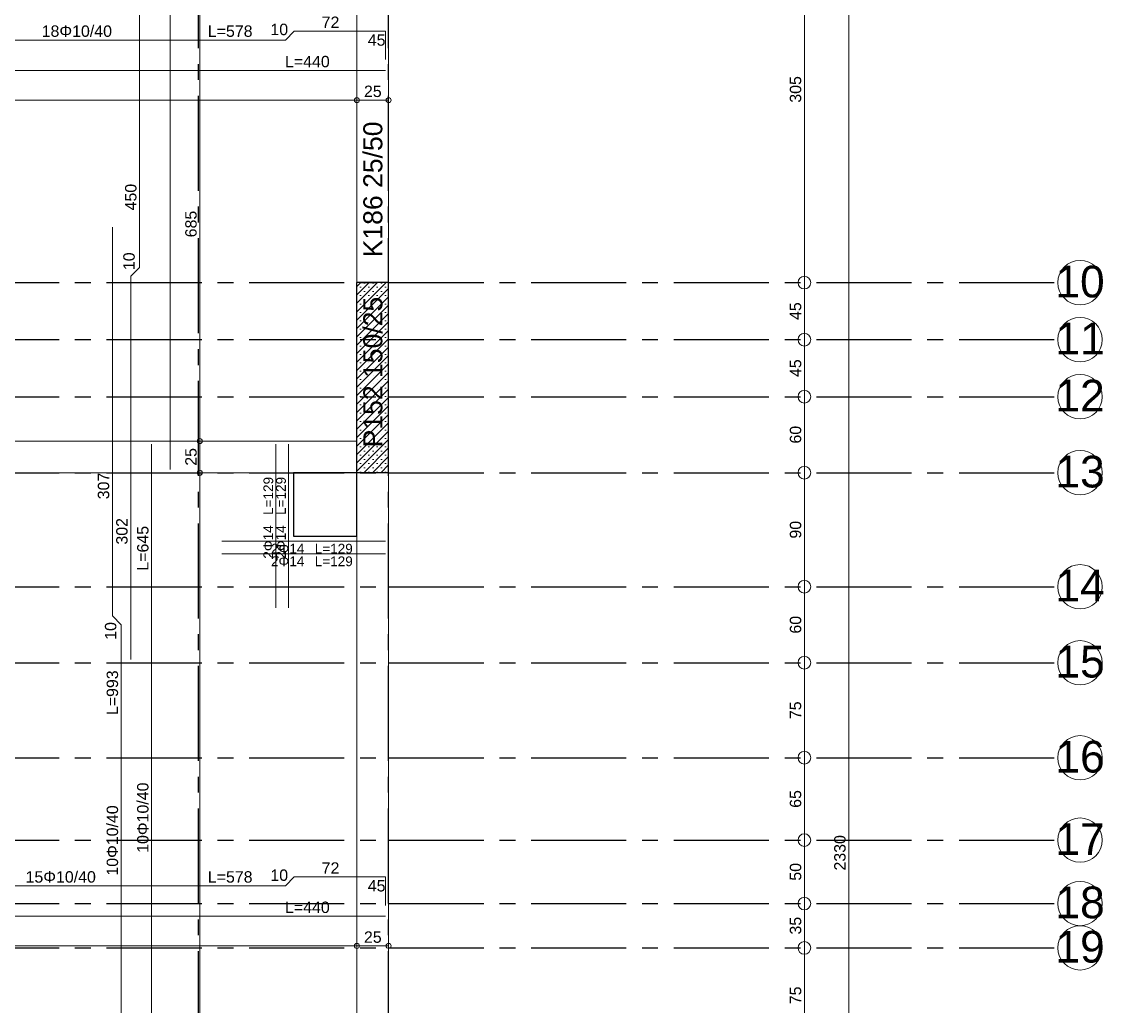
# Model space of a CAD drawing. Header units: millimetres. Extents: x 2232 to 85269, y -3593 to 5869.
# Drawn here: x 53376 to 54229, y 3977 to 4754 of the extents above; entities that cross this region are included whole.
import ezdxf

# ---------------------------------------------------------------- set-up
doc = ezdxf.new("R2010")
doc.units = ezdxf.units.MM
doc.linetypes.add('CENTER2', pattern=[112.5, 75, -12.5, 12.5, -12.5])
doc.linetypes.add('DASHDOT2', pattern=[12.7, 6.35, -3.175, 0, -3.175])
doc.layers.add('aks', color=251, linetype='DASHDOT2', lineweight=35)
for name, color, linetype in [('Donatı Topl. Uzun. Yazısı', 7, 'Continuous'), ('Donatı Uz. Yazısı', 7, 'Continuous'), ('Donatı Yazısı', 7, 'Continuous'), ('Donatı Çizgisi', 7, 'Continuous'), ('Döşeme Boşluğu', 7, 'Continuous'), ('Kiriş', 7, 'Continuous'), ('Panel', 7, 'Continuous'), ('Standart', 7, 'Continuous'), ('Ölçülendirme', 7, 'Continuous')]:
    doc.layers.add(name, color=color, linetype=linetype)
doc.styles.add('arial_1_18', font='arial.ttf', dxfattribs={"height": 0.2})

# ---------------------------------------------------------------- blocks, each defined once
blk = doc.blocks.new('IDE382Entity2568')
at = {"layer": 'Döşeme Boşluğu', "color": 8, "linetype": 'Continuous', "lineweight": -3}
blk.add_lwpolyline([(3235, 1415), (3235, 1465)], dxfattribs=at)
blk = doc.blocks.new('IDE382Entity2569')
at = {"layer": 'Döşeme Boşluğu', "color": 8, "linetype": 'Continuous', "lineweight": -3}
blk.add_lwpolyline([(3235, 1465), (3185, 1465)], dxfattribs=at)
blk = doc.blocks.new('IDE382Entity2570')
at = {"layer": 'Döşeme Boşluğu', "color": 8, "linetype": 'Continuous', "lineweight": -3}
blk.add_lwpolyline([(3185, 1465), (3185, 1415)], dxfattribs=at)
blk = doc.blocks.new('IDE382Entity2571')
at = {"layer": 'Döşeme Boşluğu', "color": 8, "linetype": 'Continuous', "lineweight": -3}
blk.add_lwpolyline([(3185, 1415), (3235, 1415)], dxfattribs=at)
blk = doc.blocks.new('IDE382Entity2572')
at = {"layer": 'Donatı Çizgisi', "color": 5, "linetype": 'Continuous', "lineweight": 5}
blk.add_lwpolyline([(3181, 1358.41), (3181, 1487.5)], dxfattribs=at)
at = {"layer": 'Donatı Topl. Uzun. Yazısı', "color": 1, "linetype": 'Continuous', "lineweight": 5, "style": 'arial_1_18'}
blk.add_text('L=129', height=7.65, rotation=90, dxfattribs=at).set_placement((3178.87, 1431.67))
at = {"layer": 'Donatı Yazısı', "color": 5, "linetype": 'Continuous', "lineweight": 5, "style": 'arial_1_18'}
blk.add_text('2Φ14', height=7.65, rotation=90, dxfattribs=at).set_placement((3178.87, 1397.14))
blk = doc.blocks.new('IDE382Entity2573')
at = {"layer": 'Donatı Çizgisi', "color": 5, "linetype": 'Continuous', "lineweight": 5}
blk.add_lwpolyline([(3171, 1358.41), (3171, 1487.5)], dxfattribs=at)
at = {"layer": 'Donatı Topl. Uzun. Yazısı', "color": 1, "linetype": 'Continuous', "lineweight": 5, "style": 'arial_1_18'}
blk.add_text('L=129', height=7.65, rotation=90, dxfattribs=at).set_placement((3168.87, 1431.67))
at = {"layer": 'Donatı Yazısı', "color": 5, "linetype": 'Continuous', "lineweight": 5, "style": 'arial_1_18'}
blk.add_text('2Φ14', height=7.65, rotation=90, dxfattribs=at).set_placement((3168.87, 1397.14))
blk = doc.blocks.new('IDE382Entity2574')
at = {"layer": 'Donatı Çizgisi', "color": 5, "linetype": 'Continuous', "lineweight": 5}
blk.add_lwpolyline([(3128.41, 1411), (3257.5, 1411)], dxfattribs=at)
at = {"layer": 'Donatı Topl. Uzun. Yazısı', "color": 1, "linetype": 'Continuous', "lineweight": 5, "style": 'arial_1_18'}
blk.add_text('L=129', height=7.65, dxfattribs=at).set_placement((3201.67, 1401.22))
at = {"layer": 'Donatı Yazısı', "color": 5, "linetype": 'Continuous', "lineweight": 5, "style": 'arial_1_18'}
blk.add_text('2Φ14', height=7.65, dxfattribs=at).set_placement((3167.14, 1401.22))
blk = doc.blocks.new('IDE382Entity2575')
at = {"layer": 'Donatı Çizgisi', "color": 5, "linetype": 'Continuous', "lineweight": 5}
blk.add_lwpolyline([(3128.41, 1401), (3257.5, 1401)], dxfattribs=at)
at = {"layer": 'Donatı Topl. Uzun. Yazısı', "color": 1, "linetype": 'Continuous', "lineweight": 5, "style": 'arial_1_18'}
blk.add_text('L=129', height=7.65, dxfattribs=at).set_placement((3201.67, 1391.22))
at = {"layer": 'Donatı Yazısı', "color": 5, "linetype": 'Continuous', "lineweight": 5, "style": 'arial_1_18'}
blk.add_text('2Φ14', height=7.65, dxfattribs=at).set_placement((3167.14, 1391.22))
blk = doc.blocks.new('IDE382Entity2714')
at = {"layer": 'Kiriş', "color": 4, "linetype": 'Continuous', "lineweight": 5}
blk.add_lwpolyline([(3260, 1615), (3260, 1920)], dxfattribs=at)
blk = doc.blocks.new('IDE382Entity2715')
at = {"layer": 'Kiriş', "color": 4, "linetype": 'Continuous', "lineweight": 5}
blk.add_lwpolyline([(3235, 1615), (3235, 1920)], dxfattribs=at)
blk = doc.blocks.new('IDE382Entity2716')
at = {"layer": 'Kiriş', "color": 159, "linetype": 'Continuous', "lineweight": 5, "style": 'arial_1_18'}
blk.add_text('K186 25/50', height=15, rotation=90, dxfattribs=at).set_placement((3255, 1635))
blk = doc.blocks.new('IDE382Entity2718')
at = {"layer": 'Kiriş', "color": 4, "linetype": 'Continuous', "lineweight": 5}
blk.add_lwpolyline([(3260, 865), (3260, 1465)], dxfattribs=at)
blk = doc.blocks.new('IDE382Entity2719')
at = {"layer": 'Kiriş', "color": 4, "linetype": 'Continuous', "lineweight": 5}
blk.add_lwpolyline([(3235, 865), (3235, 1465)], dxfattribs=at)
blk = doc.blocks.new('IDE382Entity2733')
at = {"layer": 'Kiriş', "color": 4, "linetype": 'Continuous', "lineweight": 5}
blk.add_lwpolyline([(2840, 1465), (3235, 1465)], dxfattribs=at)
blk = doc.blocks.new('IDE382Entity2734')
at = {"layer": 'Kiriş', "color": 4, "linetype": 'Continuous', "lineweight": 5}
blk.add_lwpolyline([(2840, 1490), (3235, 1490)], dxfattribs=at)
blk = doc.blocks.new('IDE382Entity2739')
at = {"layer": 'Panel', "linetype": 'Continuous', "lineweight": 5}
h = blk.add_hatch(dxfattribs=at)
h.set_pattern_fill('SACNCR', color=163, scale=50, style=0)
h.set_pattern_definition([(45, (0, 0), (-3.314563, 3.314563), []), (45, (3.3146, 0), (-3.314563, 3.314563), [0, -4.6875])])
h.paths.add_polyline_path([(3235, 1465), (3235, 1615), (3260, 1615), (3260, 1465)])
blk = doc.blocks.new('IDE382Entity2740')
at = {"layer": 'Panel', "color": 164, "linetype": 'Continuous', "lineweight": -3}
blk.add_lwpolyline([(3260, 1465), (3235, 1465)], dxfattribs=at)
blk = doc.blocks.new('IDE382Entity2741')
at = {"layer": 'Panel', "color": 164, "linetype": 'Continuous', "lineweight": -3}
blk.add_lwpolyline([(3260, 1465), (3260, 1615)], dxfattribs=at)
blk = doc.blocks.new('IDE382Entity2742')
at = {"layer": 'Panel', "color": 164, "linetype": 'Continuous', "lineweight": -3}
blk.add_lwpolyline([(3260, 1615), (3235, 1615)], dxfattribs=at)
blk = doc.blocks.new('IDE382Entity2743')
at = {"layer": 'Panel', "color": 164, "linetype": 'Continuous', "lineweight": -3}
blk.add_lwpolyline([(3235, 1465), (3235, 1615)], dxfattribs=at)
blk = doc.blocks.new('IDE382Entity2744')
at = {"layer": 'Panel', "color": 159, "linetype": 'Continuous', "lineweight": -3, "style": 'arial_1_18'}
blk.add_text('P152 150/25', height=15, rotation=90, dxfattribs=at).set_placement((3255, 1485))
blk = doc.blocks.new('IDE382Entity3068')
at = {"layer": 'aks', "color": 251, "linetype": 'CENTER2', "lineweight": -3}
blk.add_lwpolyline([(3260, 1175), (3788, 1175)], dxfattribs=at)
blk = doc.blocks.new('IDE382Entity3069')
at = {"layer": 'aks', "color": 251, "linetype": 'CENTER2', "lineweight": -3}
blk.add_lwpolyline([(0, 1175), (3260, 1175)], dxfattribs=at)
blk = doc.blocks.new('IDE382Entity3072')
at = {"layer": 'aks', "color": 30, "linetype": 'Continuous', "lineweight": 5}
blk.add_circle((3805.5, 1175), 17.5, dxfattribs=at)
blk = doc.blocks.new('IDE382Entity3073')
at = {"layer": 'aks', "color": 1, "linetype": 'Continuous', "lineweight": 5, "style": 'arial_1_18'}
blk.add_text('17', height=25, dxfattribs=at).set_placement((3786.08, 1163.37))
blk = doc.blocks.new('IDE382Entity3216')
at = {"layer": 'aks', "color": 251, "linetype": 'CENTER2', "lineweight": -3}
blk.add_lwpolyline([(3260, 1615), (3788, 1615)], dxfattribs=at)
blk = doc.blocks.new('IDE382Entity3217')
at = {"layer": 'aks', "color": 251, "linetype": 'CENTER2', "lineweight": -3}
blk.add_lwpolyline([(0, 1615), (3260, 1615)], dxfattribs=at)
blk = doc.blocks.new('IDE382Entity3220')
at = {"layer": 'aks', "color": 30, "linetype": 'Continuous', "lineweight": 5}
blk.add_circle((3805.5, 1615), 17.5, dxfattribs=at)
blk = doc.blocks.new('IDE382Entity3221')
at = {"layer": 'aks', "color": 1, "linetype": 'Continuous', "lineweight": 5, "style": 'arial_1_18'}
blk.add_text('10', height=25, dxfattribs=at).set_placement((3786.08, 1603.37))
blk = doc.blocks.new('IDE382Entity3223')
at = {"layer": 'aks', "color": 251, "linetype": 'CENTER2', "lineweight": -3}
blk.add_lwpolyline([(3260, 1465), (3788, 1465)], dxfattribs=at)
blk = doc.blocks.new('IDE382Entity3224')
at = {"layer": 'aks', "color": 251, "linetype": 'CENTER2', "lineweight": -3}
blk.add_lwpolyline([(0, 1465), (3260, 1465)], dxfattribs=at)
blk = doc.blocks.new('IDE382Entity3227')
at = {"layer": 'aks', "color": 30, "linetype": 'Continuous', "lineweight": 5}
blk.add_circle((3805.5, 1465), 17.5, dxfattribs=at)
blk = doc.blocks.new('IDE382Entity3228')
at = {"layer": 'aks', "color": 1, "linetype": 'Continuous', "lineweight": 5, "style": 'arial_1_18'}
blk.add_text('13', height=25, dxfattribs=at).set_placement((3786.08, 1453.37))
blk = doc.blocks.new('IDE382Entity3230')
at = {"layer": 'aks', "color": 251, "linetype": 'CENTER2', "lineweight": -3}
blk.add_lwpolyline([(3260, 1570), (3788, 1570)], dxfattribs=at)
blk = doc.blocks.new('IDE382Entity3231')
at = {"layer": 'aks', "color": 251, "linetype": 'CENTER2', "lineweight": -3}
blk.add_lwpolyline([(0, 1570), (3260, 1570)], dxfattribs=at)
blk = doc.blocks.new('IDE382Entity3234')
at = {"layer": 'aks', "color": 30, "linetype": 'Continuous', "lineweight": 5}
blk.add_circle((3805.5, 1570), 17.5, dxfattribs=at)
blk = doc.blocks.new('IDE382Entity3235')
at = {"layer": 'aks', "color": 1, "linetype": 'Continuous', "lineweight": 5, "style": 'arial_1_18'}
blk.add_text('11', height=25, dxfattribs=at).set_placement((3786.08, 1558.37))
blk = doc.blocks.new('IDE382Entity3237')
at = {"layer": 'aks', "color": 251, "linetype": 'CENTER2', "lineweight": -3}
blk.add_lwpolyline([(3260, 1315), (3788, 1315)], dxfattribs=at)
blk = doc.blocks.new('IDE382Entity3238')
at = {"layer": 'aks', "color": 251, "linetype": 'CENTER2', "lineweight": -3}
blk.add_lwpolyline([(0, 1315), (3260, 1315)], dxfattribs=at)
blk = doc.blocks.new('IDE382Entity3241')
at = {"layer": 'aks', "color": 30, "linetype": 'Continuous', "lineweight": 5}
blk.add_circle((3805.5, 1315), 17.5, dxfattribs=at)
blk = doc.blocks.new('IDE382Entity3242')
at = {"layer": 'aks', "color": 1, "linetype": 'Continuous', "lineweight": 5, "style": 'arial_1_18'}
blk.add_text('15', height=25, dxfattribs=at).set_placement((3786.08, 1303.37))
blk = doc.blocks.new('IDE382Entity3244')
at = {"layer": 'aks', "color": 251, "linetype": 'CENTER2', "lineweight": -3}
blk.add_lwpolyline([(3260, 1525), (3788, 1525)], dxfattribs=at)
blk = doc.blocks.new('IDE382Entity3245')
at = {"layer": 'aks', "color": 251, "linetype": 'CENTER2', "lineweight": -3}
blk.add_lwpolyline([(0, 1525), (3260, 1525)], dxfattribs=at)
blk = doc.blocks.new('IDE382Entity3248')
at = {"layer": 'aks', "color": 30, "linetype": 'Continuous', "lineweight": 5}
blk.add_circle((3805.5, 1525), 17.5, dxfattribs=at)
blk = doc.blocks.new('IDE382Entity3249')
at = {"layer": 'aks', "color": 1, "linetype": 'Continuous', "lineweight": 5, "style": 'arial_1_18'}
blk.add_text('12', height=25, dxfattribs=at).set_placement((3786.08, 1513.37))
blk = doc.blocks.new('IDE382Entity3251')
at = {"layer": 'aks', "color": 251, "linetype": 'CENTER2', "lineweight": -3}
blk.add_lwpolyline([(3260, 1375), (3788, 1375)], dxfattribs=at)
blk = doc.blocks.new('IDE382Entity3252')
at = {"layer": 'aks', "color": 251, "linetype": 'CENTER2', "lineweight": -3}
blk.add_lwpolyline([(0, 1375), (3260, 1375)], dxfattribs=at)
blk = doc.blocks.new('IDE382Entity3255')
at = {"layer": 'aks', "color": 30, "linetype": 'Continuous', "lineweight": 5}
blk.add_circle((3805.5, 1375), 17.5, dxfattribs=at)
blk = doc.blocks.new('IDE382Entity3256')
at = {"layer": 'aks', "color": 1, "linetype": 'Continuous', "lineweight": 5, "style": 'arial_1_18'}
blk.add_text('14', height=25, dxfattribs=at).set_placement((3786.08, 1363.37))
blk = doc.blocks.new('IDE382Entity3363')
at = {"layer": 'aks', "color": 251, "linetype": 'CENTER2', "lineweight": -3}
blk.add_lwpolyline([(3260, 1125), (3788, 1125)], dxfattribs=at)
blk = doc.blocks.new('IDE382Entity3364')
at = {"layer": 'aks', "color": 251, "linetype": 'CENTER2', "lineweight": -3}
blk.add_lwpolyline([(0, 1125), (3260, 1125)], dxfattribs=at)
blk = doc.blocks.new('IDE382Entity3367')
at = {"layer": 'aks', "color": 30, "linetype": 'Continuous', "lineweight": 5}
blk.add_circle((3805.5, 1125), 17.5, dxfattribs=at)
blk = doc.blocks.new('IDE382Entity3368')
at = {"layer": 'aks', "color": 1, "linetype": 'Continuous', "lineweight": 5, "style": 'arial_1_18'}
blk.add_text('18', height=25, dxfattribs=at).set_placement((3786.08, 1113.37))
blk = doc.blocks.new('IDE382Entity3391')
at = {"layer": 'aks', "color": 251, "linetype": 'CENTER2', "lineweight": -3}
blk.add_lwpolyline([(3260, 1090), (3788, 1090)], dxfattribs=at)
blk = doc.blocks.new('IDE382Entity3392')
at = {"layer": 'aks', "color": 251, "linetype": 'CENTER2', "lineweight": -3}
blk.add_lwpolyline([(0, 1090), (3260, 1090)], dxfattribs=at)
blk = doc.blocks.new('IDE382Entity3395')
at = {"layer": 'aks', "color": 30, "linetype": 'Continuous', "lineweight": 5}
blk.add_circle((3805.5, 1090), 17.5, dxfattribs=at)
blk = doc.blocks.new('IDE382Entity3396')
at = {"layer": 'aks', "color": 1, "linetype": 'Continuous', "lineweight": 5, "style": 'arial_1_18'}
blk.add_text('19', height=25, dxfattribs=at).set_placement((3786.08, 1078.37))
blk = doc.blocks.new('IDE382Entity3398')
at = {"layer": 'aks', "color": 251, "linetype": 'CENTER2', "lineweight": -3}
blk.add_lwpolyline([(3260, 1240), (3788, 1240)], dxfattribs=at)
blk = doc.blocks.new('IDE382Entity3399')
at = {"layer": 'aks', "color": 251, "linetype": 'CENTER2', "lineweight": -3}
blk.add_lwpolyline([(0, 1240), (3260, 1240)], dxfattribs=at)
blk = doc.blocks.new('IDE382Entity3402')
at = {"layer": 'aks', "color": 30, "linetype": 'Continuous', "lineweight": 5}
blk.add_circle((3805.5, 1240), 17.5, dxfattribs=at)
blk = doc.blocks.new('IDE382Entity3403')
at = {"layer": 'aks', "color": 1, "linetype": 'Continuous', "lineweight": 5, "style": 'arial_1_18'}
blk.add_text('16', height=25, dxfattribs=at).set_placement((3786.08, 1228.37))
blk = doc.blocks.new('IDE382Entity3462')
at = {"layer": 'aks', "color": 251, "linetype": 'CENTER2', "lineweight": -3}
blk.add_lwpolyline([(3260, 0), (3260, 2330)], dxfattribs=at)
blk = doc.blocks.new('IDE382Entity3469')
at = {"layer": 'aks', "color": 251, "linetype": 'CENTER2', "lineweight": -3}
blk.add_lwpolyline([(3110, 0), (3110, 2330)], dxfattribs=at)
blk = doc.blocks.new('IDE382Entity3845')
at = {"layer": 'Ölçülendirme', "color": 1, "linetype": 'Continuous', "lineweight": 5}
for points in [[(3588, -8), (3588, 2338)], [(3623, -8), (3623, 2338)]]:
    blk.add_lwpolyline(points, dxfattribs=at)
for centre in [(3588, 1615), (3588, 1570), (3588, 1525), (3588, 1465), (3588, 1375), (3588, 1315), (3588, 1240), (3588, 1175), (3588, 1125), (3588, 1090)]:
    blk.add_circle(centre, 5, dxfattribs=at)
at = {"layer": 'Ölçülendirme', "color": 1, "linetype": 'Continuous', "lineweight": 5, "style": 'arial_1_18'}
for s, p in [('305', (3585.5, 1757.01)), ('45', (3585.5, 1585.51)), ('45', (3585.5, 1540.51)), ('60', (3585.5, 1488.01)), ('90', (3585.5, 1413.01)), ('60', (3585.5, 1338.01)), ('75', (3585.5, 1270.51)), ('65', (3585.5, 1200.51)), ('2330', (3620.5, 1151.02)), ('50', (3585.5, 1143.01)), ('35', (3585.5, 1100.51)), ('75', (3585.5, 1045.51))]:
    blk.add_text(s, height=9, rotation=90, dxfattribs=at).set_placement(p)
blk = doc.blocks.new('IDE382Entity3859')
at = {"layer": 'Donatı Çizgisi', "color": 5, "linetype": 'Continuous', "lineweight": 5}
for points in [[(3087.5, 1467.5), (3087.5, 2197.5)], [(3063.5, 1627), (3063.5, 2077.14)], [(3178.57, 1806.5), (3185.57, 1813.5)], [(3185.57, 1813.5), (3257.5, 1813.5)], [(3257.5, 1813.5), (3257.5, 1791)], [(2919, 1806.5), (3178.57, 1806.5)], [(2817.5, 1782.5), (3257.5, 1782.5)], [(3042, 1352), (3042, 1658.75)], [(3056.5, 1620), (3063.5, 1627)], [(3056.5, 1317.5), (3056.5, 1620)], [(3073, 842.5), (3073, 1487.5)], [(3049, 1345), (3042, 1352)], [(3049, 985), (3049, 1345)], [(3178.57, 1139), (3185.57, 1146)], [(3185.57, 1146), (3257.5, 1146)], [(3257.5, 1146), (3257.5, 1123.5)], [(2919, 1139), (3178.57, 1139)], [(2817.5, 1115), (3257.5, 1115)]]:
    blk.add_lwpolyline(points, dxfattribs=at)
at = {"layer": 'Donatı Topl. Uzun. Yazısı', "color": 1, "linetype": 'Continuous', "lineweight": 5, "style": 'arial_1_18'}
for s, p in [('L=578', (3117.3, 1809)), ('L=440', (3178.19, 1785)), ('L=578', (3117.3, 1141.5)), ('L=440', (3178.19, 1117.5))]:
    blk.add_text(s, height=9, dxfattribs=at).set_placement(p)
for s, p in [('L=645', (3070.5, 1387.69)), ('L=993', (3046.5, 1273.69))]:
    blk.add_text(s, height=9, rotation=90, dxfattribs=at).set_placement(p)
at = {"layer": 'Donatı Uz. Yazısı', "color": 5, "linetype": 'Continuous', "lineweight": 5, "style": 'arial_1_18'}
for s, p in [('10', (3166.69, 1810.37)), ('72', (3207.15, 1816)), ('45', (3243.52, 1802)), ('72', (3207.15, 1148.5)), ('10', (3166.69, 1142.87)), ('45', (3243.52, 1134.5))]:
    blk.add_text(s, height=9, dxfattribs=at).set_placement(p)
for s, p in [('450', (3061, 1672.01)), ('10', (3059.63, 1624.9)), ('307', (3039.5, 1444.02)), ('302', (3054, 1408.25)), ('10', (3045.13, 1333.12))]:
    blk.add_text(s, height=9, rotation=90, dxfattribs=at).set_placement(p)
at = {"layer": 'Donatı Yazısı', "color": 5, "linetype": 'Continuous', "lineweight": 5, "style": 'arial_1_18'}
for s, p in [('18Φ10/40', (2986.23, 1809)), ('15Φ10/40', (2973.51, 1141.5))]:
    blk.add_text(s, height=9, dxfattribs=at).set_placement(p)
for p in [(3070.5, 1165), (3046.5, 1147)]:
    blk.add_text('10Φ10/40', height=9, rotation=90, dxfattribs=at).set_placement(p)
blk = doc.blocks.new('IDE382Entity3860')
at = {"layer": 'Ölçülendirme', "color": 1, "linetype": 'Continuous', "lineweight": 5}
for points in [[(3111, 1465), (3111, 2200)], [(2815, 1759), (3260, 1759)], [(3111, 840), (3111, 1465)], [(2815, 1091.5), (3260, 1091.5)]]:
    blk.add_lwpolyline(points, dxfattribs=at)
for centre in [(3235, 1759), (3260, 1759), (3111, 1490), (3111, 1465), (3111, 1465), (3235, 1091.5), (3260, 1091.5)]:
    blk.add_circle(centre, 2, dxfattribs=at)
at = {"layer": 'Ölçülendirme', "color": 1, "linetype": 'Continuous', "lineweight": 5, "style": 'arial_1_18'}
for p in [(3240.51, 1761.5), (3240.51, 1094)]:
    blk.add_text('25', height=9, dxfattribs=at).set_placement(p)
for s, p in [('685', (3108.5, 1650.76)), ('25', (3108.5, 1470.51))]:
    blk.add_text(s, height=9, rotation=90, dxfattribs=at).set_placement(p)

msp = doc.modelspace()

# ---------------------------------------------------------------- block references
at = {"layer": 'aks'}
for name in ['IDE382Entity3469', 'IDE382Entity3462', 'IDE382Entity3220', 'IDE382Entity3221', 'IDE382Entity3217', 'IDE382Entity3216', 'IDE382Entity3234', 'IDE382Entity3235', 'IDE382Entity3231', 'IDE382Entity3230', 'IDE382Entity3248', 'IDE382Entity3249', 'IDE382Entity3245', 'IDE382Entity3244', 'IDE382Entity3227', 'IDE382Entity3228', 'IDE382Entity3224', 'IDE382Entity3223', 'IDE382Entity3255', 'IDE382Entity3256', 'IDE382Entity3252', 'IDE382Entity3251', 'IDE382Entity3241', 'IDE382Entity3242', 'IDE382Entity3238', 'IDE382Entity3237', 'IDE382Entity3402', 'IDE382Entity3403', 'IDE382Entity3399', 'IDE382Entity3398', 'IDE382Entity3072', 'IDE382Entity3073', 'IDE382Entity3069', 'IDE382Entity3068', 'IDE382Entity3367', 'IDE382Entity3368', 'IDE382Entity3364', 'IDE382Entity3363', 'IDE382Entity3395', 'IDE382Entity3396', 'IDE382Entity3392', 'IDE382Entity3391']:
    msp.add_blockref(name, (50405.18, 2932.89), dxfattribs=at)
at = {"layer": 'Döşeme Boşluğu'}
for name in ['IDE382Entity2569', 'IDE382Entity2570', 'IDE382Entity2568', 'IDE382Entity2571']:
    msp.add_blockref(name, (50405.18, 2932.89), dxfattribs=at)
at = {"layer": 'Kiriş'}
for name in ['IDE382Entity2715', 'IDE382Entity2714', 'IDE382Entity2716', 'IDE382Entity2734', 'IDE382Entity2733', 'IDE382Entity2719', 'IDE382Entity2718']:
    msp.add_blockref(name, (50405.18, 2932.89), dxfattribs=at)
at = {"layer": 'Panel'}
for name in ['IDE382Entity2739', 'IDE382Entity2742', 'IDE382Entity2743', 'IDE382Entity2741', 'IDE382Entity2744', 'IDE382Entity2740']:
    msp.add_blockref(name, (50405.18, 2932.89), dxfattribs=at)
at = {"layer": 'Standart'}
for name in ['IDE382Entity3845', 'IDE382Entity3860', 'IDE382Entity3859', 'IDE382Entity2573', 'IDE382Entity2572', 'IDE382Entity2574', 'IDE382Entity2575']:
    msp.add_blockref(name, (50405.18, 2932.89), dxfattribs=at)

doc.saveas('drawing.dxf')
